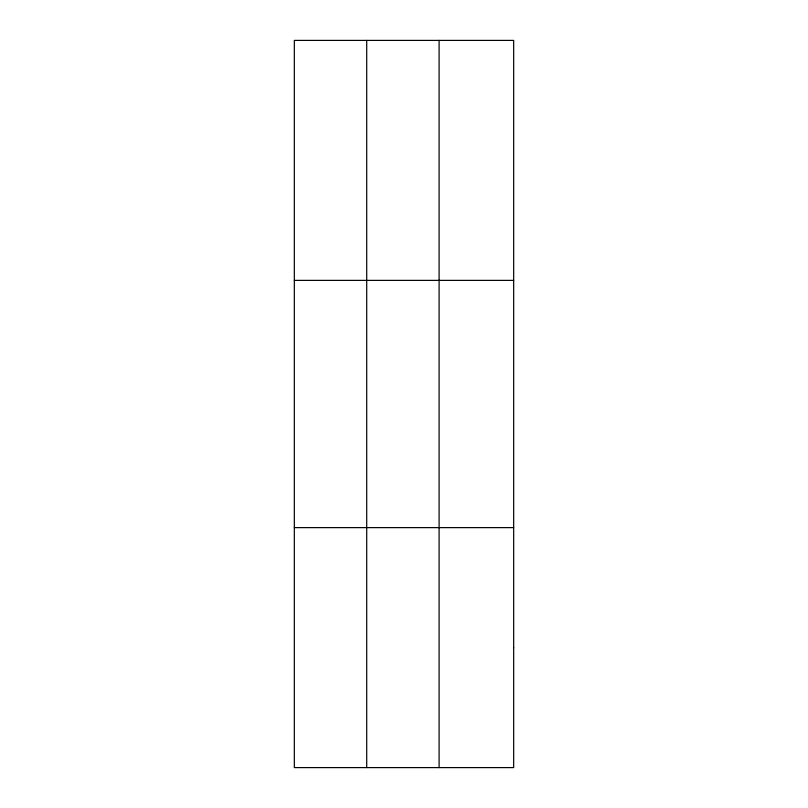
<?xml version="1.0" encoding="UTF-8"?>
<svg xmlns="http://www.w3.org/2000/svg" width="808" height="808" viewBox="0 0 808 808"><rect width="100%" height="100%" fill="white"/><g stroke="black" fill="none" stroke-linecap="round" stroke-linejoin="round"><path stroke-width="1.21" d="M366.711 40.4L366.711 767.6M439.098 40.4L439.098 767.6M294.324 280.376L513.676 280.376M294.324 527.624L513.676 527.624M513.676 647.612L513.676 767.6L294.324 767.6L294.324 40.4L513.676 40.4L513.676 647.612"/></g></svg>
